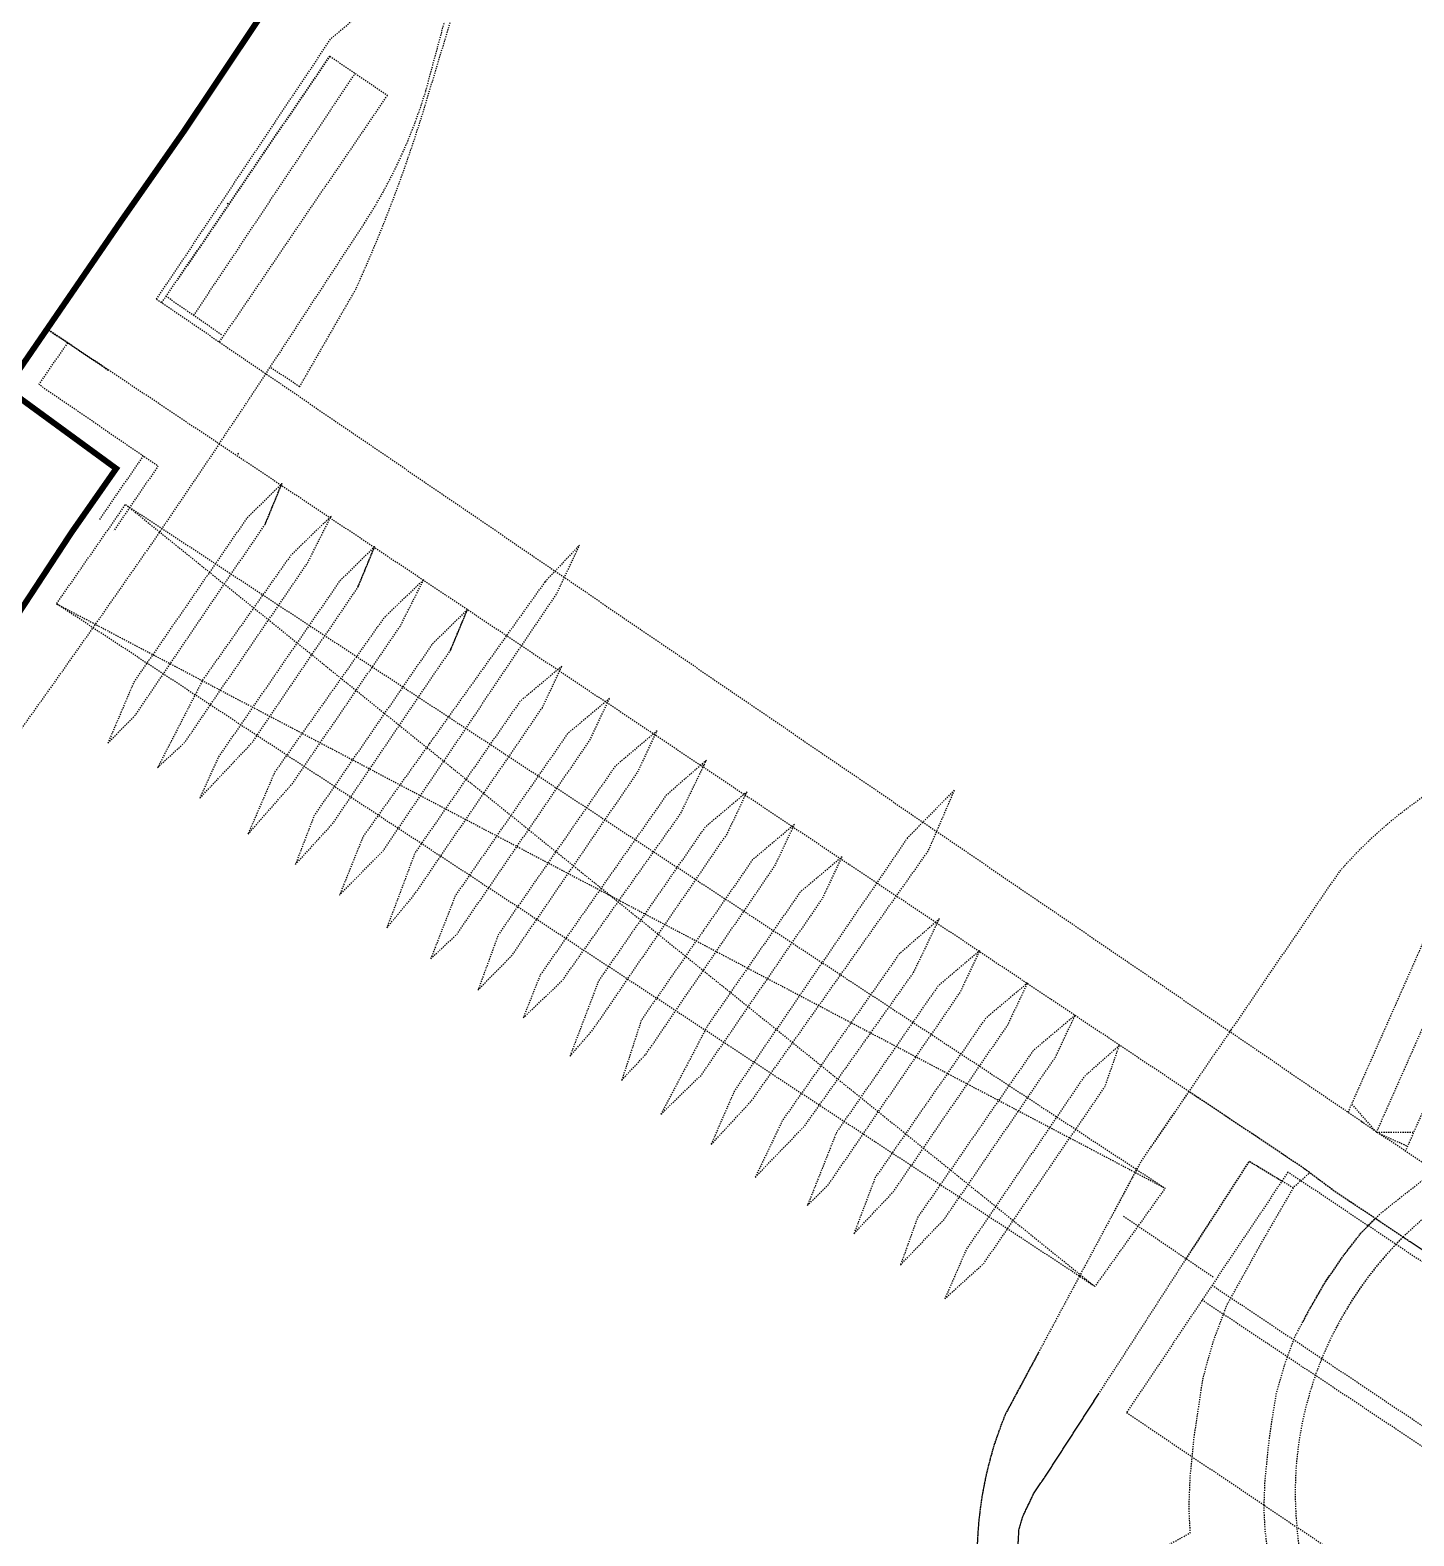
# Model space of a CAD drawing. Header units: millimetres. Extents: x 50357 to 985146, y 723188 to 1803594.
# Drawn here: x 832020.7 to 832137.1, y 818225.4 to 818352.1 of the extents above; entities that cross this region are included whole.
import ezdxf
from ezdxf.xclip import XClip

# ---------------------------------------------------------------- set-up
doc = ezdxf.new("R2010")
doc.units = ezdxf.units.MM
doc.header["$LTSCALE"] = 3
doc.header["$MEASUREMENT"] = 0
for name, pattern in [('DIVIDE', [1.25, 0.5, -0.25, 0, -0.25, 0, -0.25]), ('x-baseplan$0$DGN Style 2', [1.94727e-06, 0, -1.94727e-06]), ('x-boundary$0$DGN Style 4', [76.563414, 38.257796, -19.128898, 0.047822, -19.128898])]:
    doc.linetypes.add(name, pattern=pattern)
doc.layers.add('00_Xref', color=7, linetype='Continuous')
doc.layers.add('x-baseplan$0$AR-ROAD_AR_BS_MI_', color=7, linetype='Continuous', true_color=0x6d6d6d)
doc.layers.add('x-boundary$0$AR-SIMS_BL_', color=7, linetype='x-boundary$0$DGN Style 4', true_color=0xff0505)

# ---------------------------------------------------------------- blocks, each defined once
blk = doc.blocks.new('x-baseplan')
at = {"layer": 'x-baseplan$0$AR-ROAD_AR_BS_MI_', "linetype": 'x-baseplan$0$DGN Style 2'}
for p, q in [((834366.44, 818347), (834370.33, 818361.4)), ((834344.23, 818329.18), (834358.36, 818349.92)), ((834358.36, 818349.92), (834345.48, 818331)), ((834358.36, 818349.92), (834349.71, 818337.23)), ((834358.36, 818349.92), (834363.21, 818346.61)), ((834346.92, 818328.11), (834360.49, 818348.46)), ((834349.09, 818325.87), (834363.21, 818346.61)), ((834349.72, 818337.55), (834349.88, 818337.44)), ((834344.56, 818329.74), (834349.28, 818326.48)), ((834355.82, 818322.1), (834353.34, 818323.73)), ((834349.05, 818317.29), (834342.89, 818308.19)), ((834352.93, 818310.55), (834354.34, 818313.97)), ((834352.96, 818310.62), (834354.34, 818313.97)), ((834473.77, 818314.41), (834449.02, 818258.21)), ((834360.73, 818305.24), (834362.14, 818308.66)), ((834360.75, 818305.31), (834362.14, 818308.66)), ((834368.52, 818299.94), (834369.94, 818303.36)), ((834368.55, 818300.01), (834369.94, 818303.36)), ((834366.73, 818292.08), (834366.72, 818292.06)), ((834368.23, 818291.03), (834368.24, 818291.05)), ((834370.23, 818289.68), (834370.23, 818289.68)), ((834371.79, 818288.61), (834371.79, 818288.61)), ((834374.23, 818286.96), (834374.23, 818286.95)), ((834375.79, 818285.89), (834375.8, 818285.89)), ((834378.23, 818284.23), (834378.23, 818284.23)), ((834379.8, 818283.16), (834379.8, 818283.17)), ((834453.67, 818282.92), (834444.01, 818261.07)), ((834456.29, 818281.74), (834446.4, 818259.39)), ((834382.28, 818281.48), (834382.27, 818281.48)), ((834383.8, 818280.44), (834383.8, 818280.45)), ((834385.79, 818279.09), (834385.79, 818279.08)), ((834387.35, 818278.02), (834387.36, 818278.02)), ((834391.36, 818275.29), (834391.36, 818275.3)), ((834393.8, 818273.64), (834393.79, 818273.64)), ((834395.36, 818272.57), (834395.36, 818272.57)), ((834401.88, 818268.14), (834401.88, 818268.14)), ((834403.4, 818267.1), (834403.41, 818267.1)), ((834405.4, 818265.74), (834405.39, 818265.74)), ((834406.96, 818264.68), (834406.96, 818264.68)), ((834410.96, 818261.95), (834410.96, 818261.95)), ((834446.4, 818259.39), (834444.35, 818261.74)), ((834413.4, 818260.3), (834413.4, 818260.29)), ((834414.96, 818259.23), (834414.96, 818259.23)), ((834446.4, 818259.39), (834449.54, 818259.4)), ((834446.66, 818259.27), (834449.01, 818258.22)), ((834449.02, 818258.21), (834448.81, 818257.74)), ((834418.96, 818256.5), (834418.97, 818256.51)), ((834432.66, 818247.18), (834425.11, 818252.32))]:
    blk.add_line(p, q, dxfattribs=at)
at = {"layer": 'x-baseplan$0$AR-ROAD_AR_BS_MI_', "linetype": 'x-baseplan$0$DGN Style 2', "flags": 128}
for points in [[(834343.79, 818329.47), (834357.81, 818350.41), (834358.45, 818351.38), (834387.37, 818375.78), (834459.79, 818472.61), (834465.88, 818479.61), (834480.14, 818494.81), (834476.42, 818498.3), (834474.32, 818497.53), (834461.35, 818483.7), (834455.04, 818476.45), (834382.9, 818379.99), (834353.86, 818355.48), (834334.7, 818326.87), (834339.77, 818323.47)], [(834349.06, 818317.3), (834349.09, 818317.35), (834349.26, 818317.6), (834349.43, 818317.85), (834349.59, 818318.1), (834349.76, 818318.35), (834349.93, 818318.6), (834350.09, 818318.85), (834350.26, 818319.1), (834350.43, 818319.35), (834350.59, 818319.6), (834350.76, 818319.84), (834350.93, 818320.09), (834351.09, 818320.34), (834351.26, 818320.59), (834351.43, 818320.84), (834351.59, 818321.09), (834351.76, 818321.34), (834351.92, 818321.59), (834352.09, 818321.84), (834352.26, 818322.09), (834361.25, 818335.81), (834361.28, 818335.86)], [(834343.79, 818329.47), (834445.38, 818260.14)], [(834448.64, 818250.56), (834442.92, 818254.39), (834440.12, 818256.47), (834334.7, 818326.87)], [(834336.29, 818325.8), (834333.88, 818322.31), (834343.91, 818315.43), (834340.18, 818309.99)], [(834342.66, 818316.29), (834338.98, 818310.94)], [(834350.64, 818316.44), (834350.67, 818316.5), (834350.62, 818316.45)], [(834350.63, 818316.43), (834350.66, 818316.49), (834350.62, 818316.45)], [(834500, 818315.62), (834492.39, 818297.18), (834481.35, 818270.4), (834473.04, 818250.25), (834472.95, 818250.06), (834472.87, 818249.87), (834472.77, 818249.68), (834472.68, 818249.5), (834472.58, 818249.31), (834472.48, 818249.13), (834472.37, 818248.95), (834472.34, 818248.9), (834472.26, 818248.77), (834472.15, 818248.59), (834472.04, 818248.41), (834471.92, 818248.24), (834471.8, 818248.07), (834471.68, 818247.9), (834471.55, 818247.73), (834471.42, 818247.56), (834471.29, 818247.4), (834471.15, 818247.24), (834471.01, 818247.08), (834470.87, 818246.93), (834470.73, 818246.77), (834470.58, 818246.62), (834470.43, 818246.47), (834470.28, 818246.33), (834470.13, 818246.18), (834469.97, 818246.04), (834469.81, 818245.91), (834469.65, 818245.77), (834469.49, 818245.64), (834469.32, 818245.51), (834469.16, 818245.38), (834468.99, 818245.26), (834468.81, 818245.14), (834468.64, 818245.02), (834468.46, 818244.91), (834468.29, 818244.8), (834468.27, 818244.79), (834468.11, 818244.69), (834467.92, 818244.59), (834467.74, 818244.49), (834467.55, 818244.39), (834467.37, 818244.29), (834467.18, 818244.2), (834466.99, 818244.11), (834466.8, 818244.03), (834466.6, 818243.94), (834466.41, 818243.87), (834466.21, 818243.79), (834466.01, 818243.72), (834465.82, 818243.65), (834465.62, 818243.59), (834465.42, 818243.53), (834465.21, 818243.47), (834465.01, 818243.41), (834464.81, 818243.36), (834464.6, 818243.32), (834464.4, 818243.27), (834464.19, 818243.23), (834463.98, 818243.2), (834463.78, 818243.17), (834463.57, 818243.14), (834463.36, 818243.11), (834463.15, 818243.09), (834462.94, 818243.07), (834462.73, 818243.06), (834462.52, 818243.05), (834462.31, 818243.04), (834462.1, 818243.04), (834461.89, 818243.04), (834461.68, 818243.04), (834461.47, 818243.05), (834461.26, 818243.06), (834461.05, 818243.07), (834460.84, 818243.09), (834460.64, 818243.11), (834460.43, 818243.14), (834460.22, 818243.17), (834460.01, 818243.2), (834459.81, 818243.24), (834459.6, 818243.28), (834459.48, 818243.31), (834459.39, 818243.32), (834459.19, 818243.37), (834458.99, 818243.42), (834458.78, 818243.48), (834458.58, 818243.54), (834458.38, 818243.6), (834458.18, 818243.66), (834457.98, 818243.73), (834457.79, 818243.8), (834457.59, 818243.88), (834457.4, 818243.96), (834457.2, 818244.04), (834457.01, 818244.13), (834456.82, 818244.21), (834456.63, 818244.31), (834456.62, 818244.31), (834456.44, 818244.4), (834456.26, 818244.5), (834456.08, 818244.6), (834455.89, 818244.71), (834455.71, 818244.82), (834455.54, 818244.93), (834455.36, 818245.04), (834455.19, 818245.16), (834455.01, 818245.28), (834454.78, 818245.45), (834448.05, 818249.95), (834445.71, 818251.51), (834442.9, 818253.39), (834440.04, 818255.3), (834438.96, 818256.02)], [(834354.33, 818313.96), (834351.39, 818311.07), (834341.87, 818297.25), (834339.7, 818292.14)], [(834354.33, 818313.96), (834354.33, 818313.97), (834354.33, 818313.96)], [(834354.34, 818313.97), (834354.34, 818313.97), (834354.34, 818313.97)], [(834341.18, 818312.19), (834428.63, 818254.68), (834422.72, 818246.41), (834335.37, 818303.84), (834341.18, 818312.19)], [(834341.18, 818312.19), (834381.99, 818279.27), (834422.72, 818246.41)], [(834343.87, 818290.07), (834346.14, 818292.16), (834356.48, 818307.25), (834358.43, 818311.13)], [(834358.42, 818311.15), (834355.09, 818307.94), (834347.68, 818297.46), (834343.88, 818290.07)], [(834358.43, 818311.13), (834358.46, 818311.18), (834358.41, 818311.14)], [(834358.44, 818311.14), (834358.47, 818311.19), (834358.42, 818311.15)], [(834339.69, 818292.13), (834341.97, 818294.44), (834352.93, 818310.55)], [(834362.13, 818308.66), (834359.19, 818305.76), (834349, 818290.97), (834347.42, 818287.49)], [(834376.45, 818305.68), (834361.15, 818284.25), (834359.18, 818279.34), (834362.88, 818283.09), (834377.47, 818304.72), (834379.37, 818308.78), (834376.45, 818305.68)], [(834362.13, 818308.66), (834362.13, 818308.66), (834362.13, 818308.66)], [(834362.14, 818308.66), (834362.14, 818308.67), (834362.14, 818308.66)], [(834366.22, 818305.84), (834362.89, 818302.63), (834353.73, 818289.69), (834351.48, 818284.47)], [(834351.48, 818284.47), (834355.19, 818288.69), (834364.28, 818301.94), (834366.23, 818305.82)], [(834366.23, 818305.82), (834366.25, 818305.87), (834366.21, 818305.83)], [(834366.23, 818305.83), (834366.26, 818305.88), (834366.22, 818305.84)], [(834347.43, 818287.5), (834351.8, 818292.13), (834360.73, 818305.24)], [(834335.37, 818303.84), (834381.99, 818279.27), (834428.63, 818254.68)], [(834369.93, 818303.35), (834366.98, 818300.46), (834357.04, 818286.02), (834355.47, 818281.92)], [(834369.94, 818303.36), (834369.94, 818303.36), (834369.93, 818303.36)], [(834369.93, 818303.35), (834369.93, 818303.35), (834369.93, 818303.35)], [(834355.47, 818281.92), (834358.56, 818285.3), (834368.52, 818299.94)], [(834377.89, 818298.6), (834374.35, 818295.62), (834365.53, 818282.9), (834363.16, 818276.59)], [(834363.17, 818276.6), (834365.46, 818279.36), (834376.24, 818295.09), (834377.89, 818298.6)], [(834381.89, 818295.88), (834378.35, 818292.9), (834368.92, 818279.29), (834366.85, 818273.98)], [(834366.85, 818273.98), (834369.06, 818276.05), (834380.24, 818292.37), (834381.89, 818295.88)], [(834370.82, 818271.35), (834373.72, 818274.3), (834384.24, 818289.64), (834385.89, 818293.15)], [(834385.89, 818293.15), (834382.36, 818290.17), (834372.54, 818276.02), (834370.83, 818271.35)], [(834464.37, 818293.07), (834451.38, 818288.28), (834451.12, 818288.12), (834450.87, 818287.95), (834450.62, 818287.79), (834450.38, 818287.62), (834450.13, 818287.45), (834449.88, 818287.28), (834449.64, 818287.1), (834449.4, 818286.93), (834449.16, 818286.75), (834448.92, 818286.57), (834448.68, 818286.38), (834448.44, 818286.2), (834448.2, 818286.01), (834447.97, 818285.83), (834447.74, 818285.64), (834447.51, 818285.45), (834447.28, 818285.25), (834447.05, 818285.06), (834446.82, 818284.86), (834446.6, 818284.66), (834446.38, 818284.46), (834446.16, 818284.26), (834445.94, 818284.05), (834445.72, 818283.85), (834445.5, 818283.64), (834445.29, 818283.43), (834445.07, 818283.22), (834444.86, 818283), (834444.65, 818282.79), (834444.45, 818282.57), (834444.24, 818282.36), (834444.04, 818282.14), (834443.83, 818281.91), (834443.63, 818281.69), (834443.43, 818281.47), (834443.21, 818281.21), (834434.16, 818267.98)], [(834389.86, 818290.3), (834390.04, 818290.67), (834389.72, 818290.4)], [(834389.72, 818290.4), (834386.66, 818287.73), (834376.07, 818272.64), (834374.63, 818269.01)], [(834374.63, 818269.01), (834377.9, 818272.12), (834387.86, 818286.16), (834389.86, 818290.3)], [(834393.45, 818288.01), (834389.91, 818285.03), (834380.97, 818272.13), (834378.56, 818265.78)], [(834378.56, 818265.78), (834380.49, 818268), (834391.8, 818284.5), (834393.45, 818288.01)], [(834406.97, 818284.16), (834392.41, 818262.9), (834390.42, 818258.33), (834393.84, 818262.03), (834408.71, 818283.05), (834410.93, 818288.2), (834406.97, 818284.16)], [(834382.91, 818263.76), (834384.96, 818265.96), (834395.8, 818281.78), (834397.45, 818285.28)], [(834397.45, 818285.28), (834393.92, 818282.3), (834389.8, 818276.36)], [(834386.21, 818260.9), (834389.65, 818264.23), (834399.81, 818279.05), (834401.46, 818282.56)], [(834401.46, 818282.56), (834397.92, 818279.58), (834390.15, 818268.37), (834386.22, 818260.91)], [(834409.32, 818277.05), (834406.27, 818274.39), (834396.44, 818260.38), (834394.15, 818255.6)], [(834394.15, 818255.6), (834398.32, 818259.93), (834407.47, 818272.82), (834409.46, 818276.96)], [(834409.46, 818276.96), (834409.64, 818277.33), (834409.32, 818277.05)], [(834389.79, 818276.36), (834384.57, 818268.83), (834382.92, 818263.76)], [(834398.54, 818253.22), (834400.32, 818254.99), (834411.4, 818271.16), (834413.05, 818274.67)], [(834413.05, 818274.67), (834409.52, 818271.68), (834400.99, 818259.39), (834398.54, 818253.22)], [(834402.45, 818250.86), (834405.79, 818254.4), (834415.41, 818268.43), (834417.06, 818271.94)], [(834417.06, 818271.94), (834413.52, 818268.96), (834409.4, 818263.01)], [(834421.06, 818269.22), (834417.52, 818266.24), (834407.8, 818252.21), (834406.37, 818248.22)], [(834406.37, 818248.22), (834410.11, 818252.14), (834419.41, 818265.71), (834421.06, 818269.22)], [(834434.15, 818267.97), (834430.63, 818262.82), (834430.62, 818262.81)], [(834410.09, 818245.37), (834413.38, 818248.35), (834423.57, 818263.21), (834424.78, 818266.69)], [(834424.78, 818266.69), (834421.81, 818264.04), (834417.4, 818257.57)], [(834409.4, 818263.02), (834404.24, 818255.57), (834402.46, 818250.87)], [(834430.63, 818262.82), (834426.56, 818256.87), (834426.29, 818256.36)], [(834430.62, 818262.81), (834427.36, 818258.05)], [(834459.48, 818243.31), (834457.23, 818244.81), (834449.18, 818250.2), (834448.64, 818250.56), (834446.31, 818252.12), (834442.92, 818254.39), (834440.79, 818255.98), (834440.12, 818256.47), (834430.62, 818262.81)], [(834445.15, 818260.29), (834446.35, 818259.48), (834451.5, 818256.06)], [(834445.15, 818260.29), (834445.38, 818260.14), (834446.35, 818259.48), (834451.34, 818256.16), (834451.5, 818256.06), (834452.34, 818255.5), (834452.65, 818255.3), (834453.77, 818254.54), (834463.14, 818248.22), (834463.35, 818248.08), (834466.41, 818246.03), (834468.27, 818244.79)], [(834417.39, 818257.58), (834411.91, 818249.53), (834410.1, 818245.38)], [(834434.96, 818186.43), (834434.23, 818191.83), (834428.99, 818201.32), (834418.15, 818217.61), (834417.33, 818219.37), (834416.32, 818222.7), (834416.21, 818223.57), (834416.33, 818225.9), (834416.69, 818227.12), (834417.61, 818229.05), (834418.47, 818230.3), (834435.72, 818256.94), (834438.46, 818255.28)], [(834426.28, 818256.35), (834426.23, 818256.26), (834426.18, 818256.16), (834421.47, 818247.37), (834421.41, 818247.27), (834421.41, 818247.26)], [(834426.29, 818256.36), (834424.39, 818252.81)], [(834430.4, 818248.72), (834435.72, 818256.94), (834438.46, 818255.28)], [(834438.96, 818256.02), (834438.46, 818255.28), (834432.58, 818246.52), (834431.74, 818245.26), (834425.39, 818235.8)], [(834436.96, 818228.01), (834437.03, 818229.93), (834437.32, 818232.92), (834437.57, 818234.8), (834437.98, 818237.34), (834438.67, 818239.78), (834438.92, 818240.48), (834439.46, 818241.92), (834439.58, 818242.24), (834440.72, 818244.38), (834442.08, 818246.74), (834443.55, 818248.89), (834445.13, 818250.93), (834445.71, 818251.51), (834446.7, 818252.51), (834448.53, 818253.97), (834449.95, 818255.08), (834451.2, 818256.05)], [(834438.47, 818255.29), (834439.4, 818254.72), (834440.05, 818255.31), (834440.05, 818255.31)], [(834440.04, 818255.3), (834440.79, 818255.98)], [(834430.91, 818232.08), (834431.06, 818233.63), (834431.82, 818238.7), (834432.67, 818241.74), (834433.54, 818244.06), (834433.83, 818244.84), (834434.17, 818245.45), (834436.75, 818250.09), (834439.47, 818254.78)], [(834453.77, 818254.54), (834453.1, 818254.2), (834452.66, 818253.9), (834452.22, 818253.59), (834451.79, 818253.27), (834451.37, 818252.95), (834450.95, 818252.61), (834450.53, 818252.27), (834450.12, 818251.93), (834449.72, 818251.57), (834449.32, 818251.21), (834448.64, 818250.56)], [(834424.38, 818252.82), (834424.38, 818252.82)], [(834440.24, 818243.46), (834440.73, 818244.39), (834442.09, 818246.75), (834443.56, 818248.9), (834445.14, 818250.94), (834446.31, 818252.12)], [(834448.05, 818249.95), (834447.68, 818249.56), (834447.32, 818249.16), (834446.97, 818248.76), (834446.62, 818248.35), (834446.28, 818247.94), (834445.95, 818247.51), (834445.62, 818247.09), (834445.31, 818246.65), (834445, 818246.22), (834444.7, 818245.77), (834444.4, 818245.33), (834444.12, 818244.87), (834443.84, 818244.41), (834443.57, 818243.95), (834443.31, 818243.48), (834443.05, 818243.01), (834442.81, 818242.53), (834442.57, 818242.05), (834442.34, 818241.57), (834442.12, 818241.08), (834441.91, 818240.58), (834441.81, 818240.35), (834441.7, 818240.09), (834441.51, 818239.59), (834441.32, 818239.09), (834441.27, 818238.92), (834441.15, 818238.58), (834440.82, 818237.56), (834440.68, 818237.06), (834440.54, 818236.57), (834440.42, 818236.07), (834440.3, 818235.57), (834440.19, 818235.06), (834440.09, 818234.56), (834440, 818234.05), (834439.91, 818233.54), (834439.84, 818233.03), (834439.78, 818232.52), (834439.72, 818232.01), (834439.67, 818231.5), (834439.63, 818230.98), (834439.61, 818230.47), (834439.59, 818229.95), (834439.57, 818229.44), (834439.57, 818228.92), (834439.58, 818228.41), (834439.6, 818227.89), (834439.62, 818227.38), (834439.65, 818226.87), (834439.72, 818226.16)], [(834448.06, 818249.96), (834447.69, 818249.57), (834447.33, 818249.17), (834446.98, 818248.77), (834446.63, 818248.36), (834446.29, 818247.94), (834445.96, 818247.52), (834445.63, 818247.1), (834445.32, 818246.66), (834445.01, 818246.23), (834444.71, 818245.78), (834444.41, 818245.33), (834444.13, 818244.88), (834443.85, 818244.42), (834443.58, 818243.96), (834443.32, 818243.49), (834443.06, 818243.02), (834442.91, 818242.72)], [(834448.64, 818250.56), (834448.35, 818250.26), (834448.05, 818249.95)], [(834448.65, 818250.57), (834448.36, 818250.27), (834448.06, 818249.96)], [(834457.23, 818244.81), (834449.18, 818250.2), (834448.64, 818250.56)], [(834421.41, 818247.26), (834415.18, 818235.64), (834415.07, 818235.36), (834414.96, 818235.08), (834414.85, 818234.8), (834414.75, 818234.52), (834414.65, 818234.24), (834414.55, 818233.96), (834414.45, 818233.67), (834414.35, 818233.39), (834414.26, 818233.1), (834414.17, 818232.82), (834414.09, 818232.53), (834414.01, 818232.24), (834413.92, 818231.95), (834413.85, 818231.66), (834413.77, 818231.37), (834413.7, 818231.08), (834413.63, 818230.79), (834413.56, 818230.5), (834413.5, 818230.2), (834413.44, 818229.91), (834413.38, 818229.61), (834413.33, 818229.32), (834413.27, 818229.02), (834413.22, 818228.73), (834413.18, 818228.43), (834413.13, 818228.14), (834413.09, 818227.84), (834413.05, 818227.54), (834413.02, 818227.24), (834412.98, 818226.94), (834412.95, 818226.65), (834412.93, 818226.35), (834412.9, 818226.05), (834412.88, 818225.75), (834412.86, 818225.45), (834412.84, 818225.15), (834412.83, 818224.85), (834412.82, 818224.55), (834412.82, 818224.25), (834412.82, 818223.95), (834412.83, 818223.65), (834412.85, 818223.35), (834412.88, 818223.05), (834412.91, 818222.75), (834412.95, 818222.46), (834412.99, 818222.16), (834413.05, 818221.86), (834413.11, 818221.57), (834413.17, 818221.28), (834413.24, 818220.99), (834413.33, 818220.7), (834413.42, 818220.41), (834413.51, 818220.13), (834413.62, 818219.85), (834413.73, 818219.57), (834413.85, 818219.29), (834413.97, 818219.02), (834414.11, 818218.75), (834414.25, 818218.49), (834414.4, 818218.23), (834414.55, 818217.97), (834414.71, 818217.72), (834414.88, 818217.47), (834415.08, 818217.2), (834421.98, 818207.35), (834426.39, 818200.63), (834426.49, 818200.42), (834426.52, 818200.36), (834426.65, 818200.09), (834426.78, 818199.82), (834426.91, 818199.54), (834427.03, 818199.27), (834427.15, 818199), (834427.27, 818198.72), (834427.39, 818198.45), (834427.5, 818198.17), (834427.62, 818197.89), (834427.73, 818197.61), (834427.84, 818197.33), (834427.95, 818197.05), (834428.05, 818196.77), (834428.76, 818195.43)], [(834432.58, 818246.52), (834434.17, 818245.45), (834439.46, 818241.92), (834441.81, 818240.35), (834450.36, 818234.63), (834453.08, 818232.81)], [(834452.6, 818231.37), (834449.99, 818233.11), (834441.27, 818238.92), (834438.92, 818240.48), (834433.54, 818244.06), (834431.74, 818245.26)], [(834417.97, 818240.85), (834415.18, 818235.64), (834415.07, 818235.36), (834414.96, 818235.08), (834414.85, 818234.8), (834414.75, 818234.52), (834414.65, 818234.24), (834414.55, 818233.96), (834414.45, 818233.67), (834414.35, 818233.39), (834414.26, 818233.1), (834414.17, 818232.82), (834414.09, 818232.53), (834414.01, 818232.24), (834413.92, 818231.95), (834413.85, 818231.66), (834413.77, 818231.37), (834413.7, 818231.08), (834413.63, 818230.79), (834413.56, 818230.5), (834413.5, 818230.2), (834413.44, 818229.91), (834413.38, 818229.61), (834413.33, 818229.32), (834413.27, 818229.02), (834413.22, 818228.73), (834413.18, 818228.43), (834413.13, 818228.13), (834413.09, 818227.84), (834413.05, 818227.54), (834413.02, 818227.24), (834412.98, 818226.94), (834412.95, 818226.65), (834412.93, 818226.35), (834412.9, 818226.05), (834412.88, 818225.75), (834412.86, 818225.45), (834412.84, 818225.15), (834412.83, 818224.85), (834412.82, 818224.55), (834412.82, 818224.25), (834412.82, 818223.95), (834412.83, 818223.65), (834412.85, 818223.35), (834412.88, 818223.05), (834412.91, 818222.75), (834412.95, 818222.46), (834412.99, 818222.16), (834413.05, 818221.86), (834413.11, 818221.57), (834413.17, 818221.28), (834413.24, 818220.99), (834413.33, 818220.7), (834413.42, 818220.41), (834413.51, 818220.13), (834413.62, 818219.85), (834413.73, 818219.57), (834413.85, 818219.29), (834413.97, 818219.02), (834414.11, 818218.75), (834414.25, 818218.49), (834414.4, 818218.23), (834414.55, 818217.97), (834414.71, 818217.72), (834414.88, 818217.47), (834415.08, 818217.2), (834421.98, 818207.35), (834426.39, 818200.63), (834426.49, 818200.42)], [(834435.06, 818186.66), (834435.1, 818186.74), (834434.35, 818190.16), (834433.93, 818192.46), (834433.21, 818194.68), (834432.25, 818196.74), (834432.21, 818196.81), (834431.43, 818198.07), (834430.26, 818200.33), (834429.32, 818202.07), (834418.15, 818217.61), (834417.33, 818219.37), (834416.32, 818222.7), (834416.21, 818223.57), (834416.33, 818225.9), (834416.69, 818227.12), (834417.61, 818229.05), (834418.47, 818230.3), (834423.06, 818237.39)], [(834425.39, 818235.8), (834428.69, 818233.58), (834430.91, 818232.08), (834436.96, 818228.01), (834439.72, 818226.16), (834445.29, 818222.41), (834454.05, 818216.46), (834458.17, 818213.57), (834464.22, 818209.8), (834464.22, 818209.8), (834466.27, 818208.48), (834475.4, 818202.6), (834493.03, 818192.41), (834496.5, 818190.55), (834500, 818188.75)], [(834416.91, 818220.75), (834418.41, 818221.46), (834420.4, 818222.41), (834421.96, 818223.16), (834422.82, 818221.35), (834430.75, 818225.68), (834430.7, 818226.63), (834430.64, 818227.81), (834430.74, 818230.36), (834430.91, 818232.08)], [(834443.9, 818188.76), (834441.33, 818189.37), (834441.71, 818191.26), (834442, 818193.07), (834442.24, 818194.98), (834442.39, 818196.9), (834442.48, 818198.82), (834442.49, 818200.75), (834442.42, 818202.67), (834442.28, 818204.59), (834442.06, 818206.5), (834441.75, 818208.49), (834441.37, 818210.46), (834440.91, 818212.42), (834440.41, 818214.19), (834439.83, 818216.02), (834438.04, 818220.86), (834437.64, 818222.29), (834437.33, 818223.75), (834437.05, 818225.83), (834436.95, 818227.84), (834436.96, 818228.01)], [(834444.82, 818206.26), (834444.79, 818206.52), (834444.68, 818207.31), (834444.55, 818208.1), (834444.42, 818208.89), (834444.27, 818209.68), (834444.1, 818210.46), (834443.75, 818211.94), (834441.76, 818217.91), (834441.57, 818218.39), (834441.39, 818218.87), (834441.22, 818219.36), (834441.05, 818219.84), (834440.89, 818220.33), (834440.75, 818220.83), (834440.61, 818221.32), (834440.47, 818221.82), (834440.35, 818222.32), (834440.24, 818222.82), (834440.14, 818223.33), (834440.04, 818223.83), (834439.95, 818224.34), (834439.87, 818224.85), (834439.81, 818225.36), (834439.72, 818226.16)]]:
    blk.add_lwpolyline(points, dxfattribs=at)
blk.add_lwpolyline([(834355.82, 818322.1), (834360.54, 818330.29, 0.035336), (834366.67, 818346.73), (834371.38, 818362.29)], format="xyb", dxfattribs=at)
at = {"layer": 'x-baseplan$0$AR-ROAD_AR_BS_MI_', "linetype": 'x-baseplan$0$DGN Style 2'}
blk.add_lwpolyline([(834327.4, 818286.38, 0.006069), (834342.89, 818308.19)], format="xyb", dxfattribs=at)
blk.add_arc((834324.33, 818359.75), 44, 327.1043, 343.1474, dxfattribs=at)

msp = doc.modelspace()

# ---------------------------------------------------------------- linework, layer by layer
at = {"layer": 'x-boundary$0$AR-SIMS_BL_', "linetype": 'DIVIDE', "ltscale": 100, "const_width": 0.5, "flags": 128}
msp.add_lwpolyline([(832733.8677, 817983.187), (832239.8277, 817919.53), (832111.5897, 817870.527), (832102.8647, 817865.696), (832071.0667, 817838.339), (832060.9327, 817828.353), (832043.9047, 817806.204), (832031.5907, 817785.985), (832027.0217, 817778.228), (832022.2117, 817763.541), (832017.1137, 817754.386), (832010.1317, 817751.133), (831944.2867, 817748.878), (831920.5817, 817748.661), (831890.3287, 817748.836), (831857.3377, 817749.703), (831793.2247, 817749.39), (831782.7147, 817750.288), (831768.4667, 817753.147), (831767.5387, 817754.682), (831763.1397, 817754.941), (831756.0777, 817749.278), (831747.1057, 817748.673), (831732.0137, 817752.193), (831700.5497, 817774.957, -0.08686965), (831642.5587, 817841.557), (831638.9727, 817849.526), (831637.5927, 817873.199), (831638.1037, 817999.932), (831638.7017, 818019.469), (831638.1897, 818024.558), (831638.1857, 818042.647), (831636.5817, 818071.095), (831637.9567, 818103.034, -0.09406335), (831663.1482, 818171.0835, -0.0902781), (831696.8787, 818209.372), (831697.3417, 818241.21, -0.01890961), (831698.8777, 818271.75), (831927.6277, 818271.919), (832016.4187, 818399.497), (832054.1647, 818373.349), (832043.4187, 818358.183), (832033.6477, 818343.554), (832028.4887, 818336.18), (832018.7477, 818321.969), (832027.9817, 818315.216), (832024.2167, 818309.828), (832016.1397, 818297.509), (832009.6507, 818288.942, -0.17520592), (832002.8297, 818286.336), (831993.9417, 818287.923, 0.23232566), (831980.8217, 818283.101, 0.13623246), (831973.5537, 818270.395), (831964.7687, 818250.389), (831958.5877, 818237.545), (831952.2467, 818226.052), (831940.2547, 818207.069), (831930.3427, 818191.422), (831917.6227, 818171.079), (831905.9867, 818151.816), (831901.8247, 818145.524), (831897.1537, 818137.723), (831863.4657, 818082.258), (831855.9057, 818069.588), (831847.0977, 818055.423, 0.21078465), (831845.5377, 818024.07, 0.18030514), (831862.8517, 818003.891, 0.1721578), (831887.3727, 817999.157, 0.10218961), (831901.0037, 818003.679), (831908.7767, 818008.735), (831924.1967, 818018.98), (831951.9687, 818037.348), (831984.6707, 818058.952), (831998.0117, 818067.872), (832040.1507, 818095.842, 0.08211886), (832048.1607, 818101.886, -0.01113374), (832057.6547, 818110.415), (832066.4007, 818118.816), (832071.2177, 818114.163), (832075.0527, 818117.774), (832082.3727, 818124.931), (832102.6847, 818144.448), (832110.8387, 818152.193), (832113.8157, 818152.175), (832115.9387, 818156.445, -0.68597531), (832121.4247, 818155.332, -0.09598667), (832121.3627, 818152.667), (832125.8727, 818169.874), (832147.2697, 818175.04, -0.24235352), (832132.2207, 818128.772), (832182.8127, 818132.308), (832180.0367, 818172.006), (832186.3537, 818180.933, 0.10394533), (832221.2897, 818164.791, 0.02814853), (832248.1107, 818159.716), (832258.4757, 818156.56, 0.01218113), (832267.7447, 818154.03, 0.0118169), (832277.2727, 818153.626, 0.01895901), (832315.2027, 818154.46), (832318.1327, 818155.389), (832322.1467, 818155.668), (832325.1767, 818155.154, 0.00497874), (832335.1617, 818156.042), (832348.4387, 818157.365, -0.02316028), (832380.4749, 818159.0629), (832536.2257, 818160.097), (832540.8247, 818160.197), (832544.8747, 818160.663), (832548.8037, 818161.751, 0.08894422), (832555.8397, 818167.266, 0.09128275), (832560.3477, 818174.674, 0.06185808), (832561.6897, 818180.136), (832568.2817, 818180.535), (832592.3357, 818180.912, 0.07734062), (832596.7813, 818172.2777, 0.26747297), (832607.6208, 818167.4601, 0.0363773), (832624.8358, 818170.543, 0.24942274), (832636.9877, 818181.612), (832653.7147, 818181.874), (832779.4037, 818189.748), (832807.2827, 818191.557), (832809.3927, 818186.835, 0.07369685), (832813.4987, 818181.809), (832894.8667, 818194.473), (832896.2917, 818185.317), (832909.6707, 818190.193), (832915.0797, 818191.158, 0.04905368), (832944.2797, 818199.396), (833024.6097, 818204.417, -0.06218634), (833024.1026, 818151.7194, 0.05571216), (833022.9411, 818100.1676), (833023.5867, 818092.916), (833026.8787, 818073.766), (833029.8137, 818056.387), (833033.6357, 818019.358), (832953.8737, 818008.057), (832858.3697, 817999.878), (832809.5267, 817993.58), (832809.6067, 817992.704), (832779.5267, 817988.807), (832767.8847, 817987.084), (832759.4597, 817986.218), (832733.9507, 817982.99)], format="xyb", close=True, dxfattribs=at)

# ---------------------------------------------------------------- block references
at = {"layer": '00_Xref'}
ref = msp.add_blockref('x-baseplan', (-2312.4073, 0), dxfattribs=at)
XClip(ref).set_block_clipping_path([(834202.4041511728, 818417.7787976695), (834906.6320897909, 818467.0097314055), (834956.0121295976, 817760.6488927432), (834251.7841909796, 817711.4179590071)])

doc.saveas('drawing.dxf')
